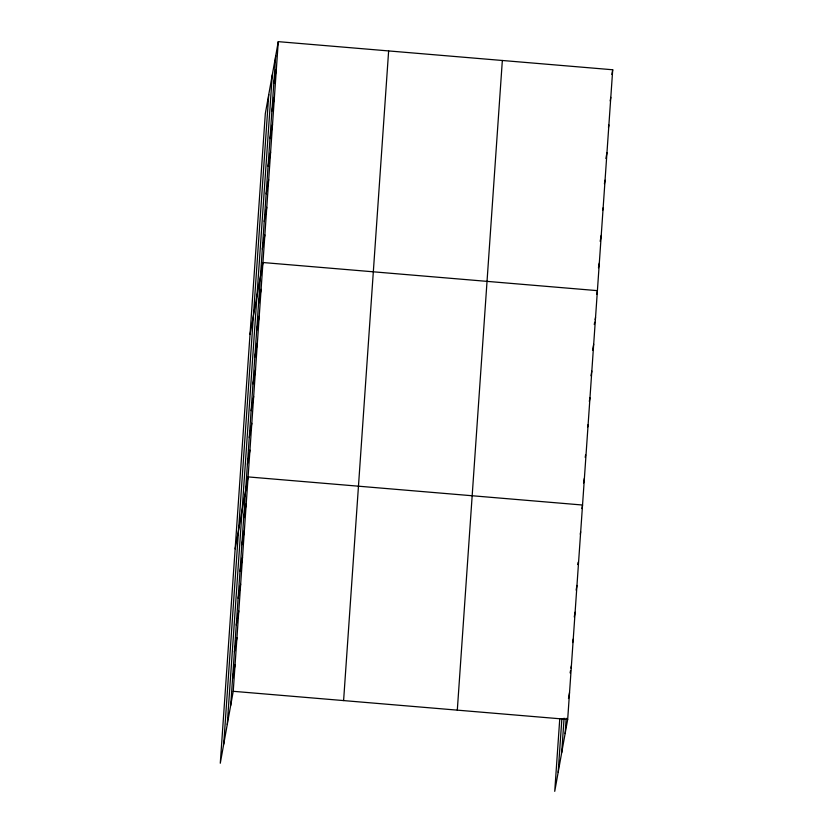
<?xml version="1.0" encoding="UTF-8"?>
<svg xmlns="http://www.w3.org/2000/svg" width="833" height="833" viewBox="0 0 833 833"><rect width="100%" height="100%" fill="white"/><g stroke="black" fill="none" stroke-linecap="round" stroke-linejoin="round"><path stroke-width="1.25" d="M223.723 744.181L268.757 94.525M227.253 724.533L272.287 74.887M230.689 705.478L275.713 55.821M278.264 41.65L265.321 113.58L220.287 763.236L233.23 691.307L278.264 41.65L612.713 69.764L567.679 719.42L554.736 791.35L559.776 718.608M343.602 700.584L388.636 50.928M457.307 710.143L502.341 60.486M558.162 772.285L561.879 718.692M561.692 752.647L564.087 718.192M565.128 733.592L566.19 718.275M273.807 83.435L276.358 69.264M271.891 111.039L274.442 96.867M269.975 138.653L272.526 124.481M268.059 166.267L270.61 152.095M266.144 193.87L268.695 179.699M264.238 221.484L266.779 207.313M262.322 249.098L264.873 234.927M250.015 334.47L262.957 262.53L597.396 290.644L596.761 294.184M258.553 303.504L261.093 289.332M256.689 330.305L259.24 316.134M254.836 357.097L257.387 342.925M252.972 383.898L255.523 369.727M251.118 410.7L253.669 396.518M249.265 437.492L251.805 423.32M247.401 464.293L249.952 450.122M235.156 548.853L248.099 476.913L582.538 505.027L581.903 508.578M243.684 517.887L246.235 503.715M241.83 544.688L244.381 530.517M239.977 571.49L242.518 557.308M238.113 598.281L240.664 584.11M236.26 625.083L238.811 610.912M234.396 651.875L236.947 637.703M232.542 678.676L235.093 664.505M611.859 74.491L612.713 69.764M610.162 100.918L610.797 97.367M608.454 127.345L608.881 124.981M605.903 158.499L606.965 152.595M604.414 183.749L605.05 180.199M602.717 210.176L603.144 207.813M600.166 241.331L601.228 235.427M598.458 267.757L599.312 263.03M594.262 324.526L594.689 322.163M595.116 319.81L595.543 317.446M592.617 350.141L593.679 344.237M590.972 375.766L591.826 371.039M589.327 401.381L589.962 397.841M587.682 426.996L588.108 424.632M585.193 457.338L585.609 454.974M583.548 482.953L584.391 478.236M580.257 534.192L580.674 531.829M577.758 564.535L578.185 562.171M576.113 590.149L576.967 585.422M574.26 616.951L575.103 612.224M572.615 642.566L573.25 639.026M570.116 672.908L570.543 670.544M570.969 668.181L571.386 665.817M568.47 698.523L569.533 692.619M233.23 691.307L567.679 719.42"/></g></svg>
